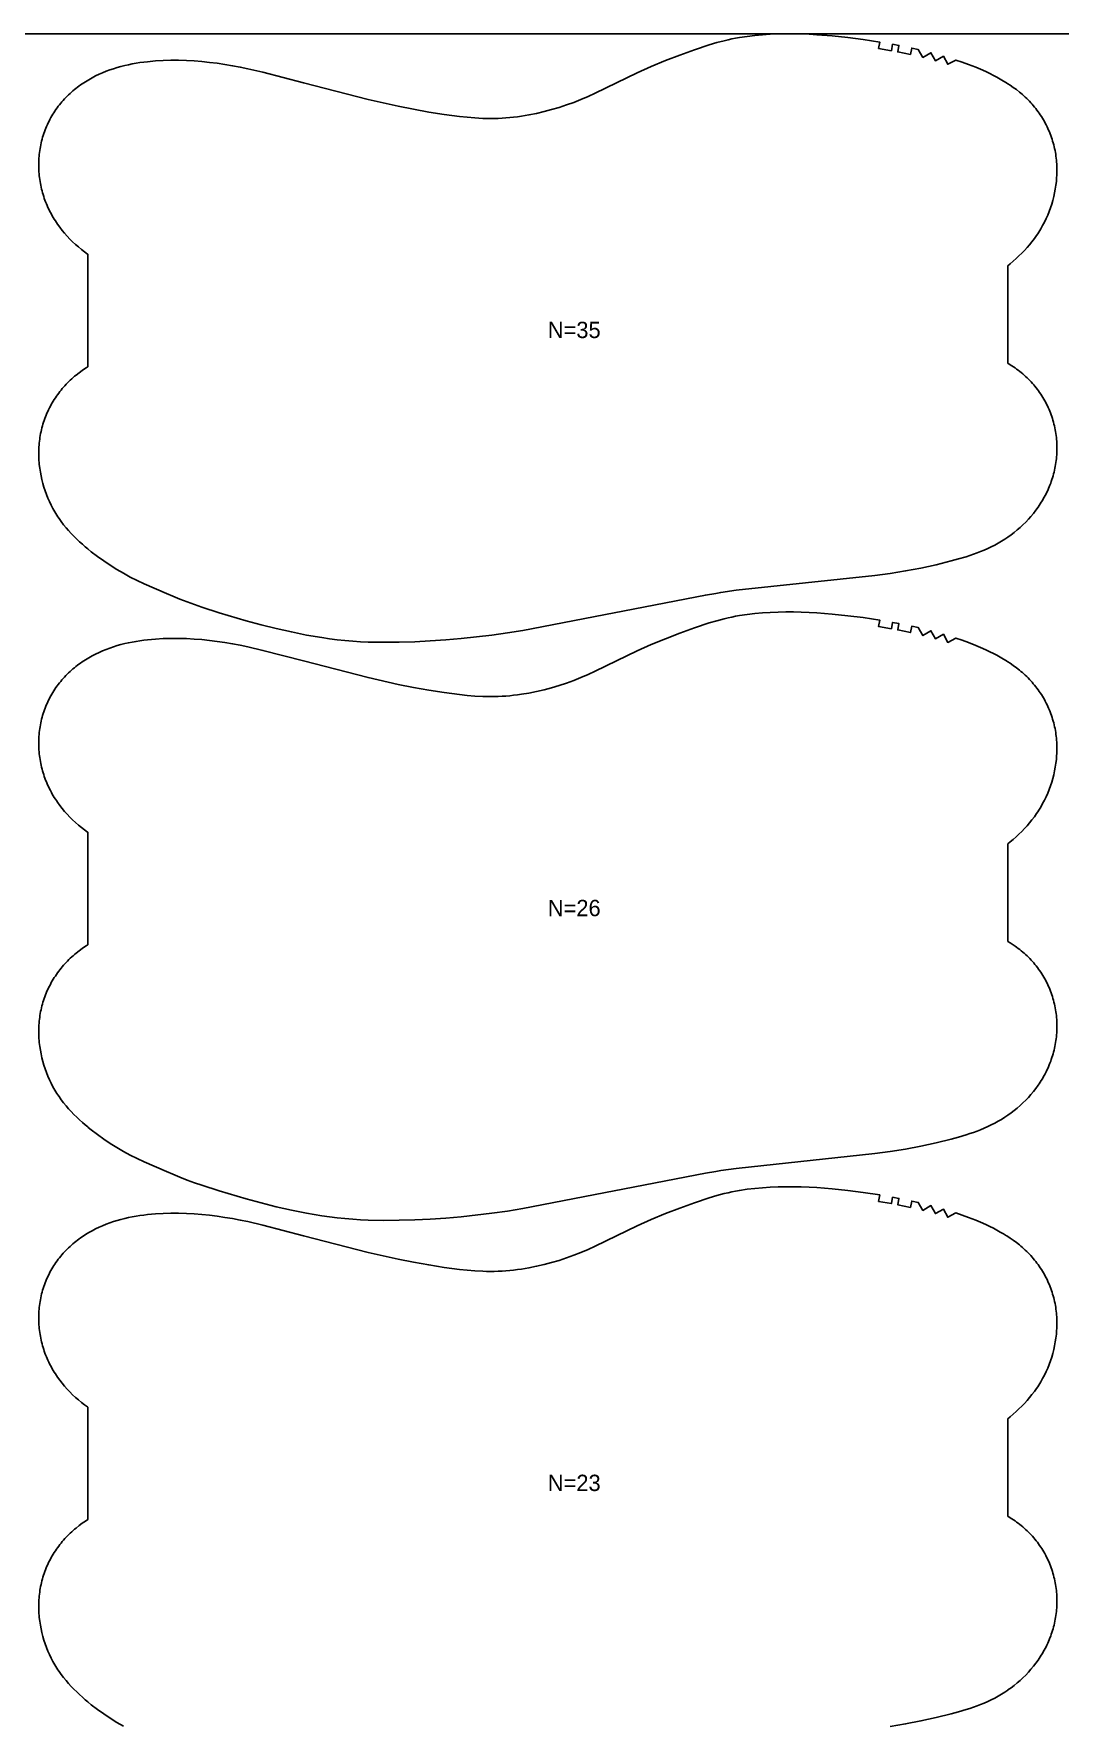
# Model space of a CAD drawing. Header units: inches. Extents: x 16 to 1901, y 0 to 1066.
# Drawn here: x 330 to 644, y 548 to 1066 of the extents above; entities that cross this region are included whole.
import ezdxf

# ---------------------------------------------------------------- set-up
doc = ezdxf.new("R2010")
doc.units = ezdxf.units.IN

msp = doc.modelspace()

# ---------------------------------------------------------------- linework, layer by layer
at = {"layer": '1'}
for points in [[(16.5, 0), (1901.073, 0), (1901.073, 1065.8068), (16.5, 1065.8068), (16.5, 0)], [(628.4111, 964.497), (629.8914, 963.5071), (630.3729, 963.16), (630.848, 962.8044), (631.3166, 962.4404), (631.7784, 962.0678), (632.2332, 961.6867), (632.6807, 961.2971), (633.1209, 960.8991), (633.5533, 960.4927), (633.9779, 960.0779), (634.3945, 959.655), (634.8028, 959.2241), (635.2027, 958.7853), (635.5939, 958.3389), (635.9763, 957.8849), (636.3496, 957.4235), (636.7138, 956.9548), (637.0685, 956.4791), (637.4136, 955.9964), (637.7489, 955.5069), (638.0741, 955.0108), (638.3892, 954.5081), (638.6939, 953.9992), (638.9879, 953.484), (639.2713, 952.9629), (639.5437, 952.4359), (639.8053, 951.9034), (640.0559, 951.3656), (640.2954, 950.8227), (640.5239, 950.2751), (640.7413, 949.7228), (640.9475, 949.1663), (641.1424, 948.6056), (641.326, 948.0412), (641.4983, 947.4731), (641.6591, 946.9017), (641.8085, 946.3273), (641.9463, 945.7499), (642.0726, 945.17), (642.1872, 944.5877), (642.2901, 944.0033), (642.3814, 943.417), (642.461, 942.829), (642.5291, 942.2396), (642.5856, 941.6489), (642.6306, 941.0572), (642.6641, 940.4647), (642.6863, 939.8716), (642.697, 939.2782), (642.6964, 938.6846), (642.6845, 938.0911), (642.6613, 937.4978), (642.6269, 936.9051), (642.5814, 936.3131), (642.5246, 935.722), (642.4568, 935.1321), (642.3779, 934.5436), (642.288, 933.9567), (642.1871, 933.3716), (642.0753, 932.7885), (641.9525, 932.2076), (641.8189, 931.6292), (641.6744, 931.0535), (641.5192, 930.4806), (641.3532, 929.9108), (641.1764, 929.3444), (640.989, 928.7814), (640.791, 928.2222), (640.5823, 927.6669), (640.3631, 927.1158), (640.1333, 926.5691), (639.8931, 926.0269), (639.6424, 925.4896), (639.3815, 924.9571), (639.1106, 924.4297), (638.8298, 923.9073), (638.5393, 923.3901), (638.2393, 922.8783), (637.9301, 922.3718), (637.6119, 921.8709), (637.2848, 921.3755), (636.949, 920.8858), (636.2521, 919.924), (635.523, 918.9862), (634.7632, 918.0731), (633.9741, 917.1856), (633.157, 916.3243), (632.3127, 915.4898), (631.4423, 914.6827), (630.5469, 913.9037), (629.6275, 913.1532), (628.685, 912.432), (627.7206, 911.7407), (627.697, 911.7248), (626.7352, 911.0796), (625.7302, 910.4487), (624.7068, 909.8478), (623.6663, 909.2764), (622.6101, 908.7344), (621.5394, 908.2215), (620.4555, 907.7374), (619.3597, 907.2819), (618.2534, 906.8541), (617.1376, 906.452), (616.0136, 906.0727), (614.8824, 905.7135), (612.6034, 905.0449), (610.3097, 904.4246), (605.7022, 903.2741), (601.0682, 902.2458), (596.405, 901.3529), (591.7169, 900.5995), (587.0106, 899.9785), (544.5198, 895.4508), (539.8224, 894.7599), (538.3002, 894.5), (535.1419, 893.9608), (479.2051, 883.1162), (474.5143, 882.3821), (469.8108, 881.7311), (460.3782, 880.6366), (455.6481, 880.2252), (450.9106, 879.9081), (446.1682, 879.6796), (441.4221, 879.5405), (436.6737, 879.5), (431.9269, 879.5924), (429.5555, 879.7006), (427.1867, 879.8535), (424.8213, 880.0525), (422.4605, 880.2989), (420.105, 880.5931), (417.7553, 880.9322), (413.0744, 881.7303), (408.4194, 882.6643), (403.7881, 883.7104), (399.1788, 884.8504), (394.5942, 886.0841), (386.3245, 888.5511), (380.9804, 890.2767), (378.7374, 891.0535), (376.5106, 891.8731), (374.3029, 892.7418), (372.1104, 893.6497), (370.1585, 894.5), (363.4005, 897.4438), (361.2486, 898.4456), (359.1245, 899.5019), (357.0365, 900.6279), (354.9866, 901.8234), (352.9755, 903.0845), (351.0037, 904.4073), (349.0727, 905.7891), (347.1877, 907.2325), (346.2642, 907.9785), (346.094, 908.1212), (345.3545, 908.7412), (344.4592, 909.5212), (343.5791, 910.3189), (342.7153, 911.1348), (341.8697, 911.9697), (341.0447, 912.8244), (340.2426, 913.6995), (339.4657, 914.5959), (338.7164, 915.5144), (337.997, 916.4557), (337.3098, 917.4205), (336.9789, 917.912), (336.6567, 918.4094), (336.0384, 919.4211), (335.4549, 920.4541), (334.9064, 921.5068), (334.3932, 922.5779), (333.9153, 923.6656), (333.4729, 924.7685), (333.0662, 925.8851), (332.6955, 927.0139), (332.3614, 928.1537), (332.0646, 929.3035), (331.8059, 930.462), (331.586, 931.6282), (331.4057, 932.801), (331.2655, 933.9792), (331.2108, 934.5701), (331.1664, 935.1619), (331.1325, 935.7544), (331.1091, 936.3476), (331.0962, 936.9411), (331.094, 937.5348), (331.1025, 938.1284), (331.1219, 938.7218), (331.1521, 939.3146), (331.1933, 939.9067), (331.2455, 940.4978), (331.3089, 941.0877), (331.3834, 941.6763), (331.4692, 942.2633), (331.5663, 942.8484), (331.6748, 943.4315), (331.7948, 944.0123), (331.9264, 944.5906), (332.0696, 945.1662), (332.2243, 945.7388), (332.3904, 946.3084), (332.5679, 946.8746), (332.7565, 947.4372), (332.9562, 947.9961), (333.1669, 948.551), (333.3885, 949.1017), (333.6208, 949.648), (333.8638, 950.1897), (334.1173, 950.7266), (334.3812, 951.2585), (334.6555, 951.7851), (334.9399, 952.3063), (335.2345, 952.8218), (335.539, 953.3315), (335.8535, 953.8351), (336.1776, 954.3324), (336.5112, 954.8234), (336.8542, 955.3079), (337.2064, 955.7858), (337.5677, 956.2568), (337.9377, 956.7209), (338.3165, 957.1779), (338.7037, 957.6277), (339.0992, 958.0701), (339.503, 958.5051), (339.9146, 958.9323), (340.3341, 959.3518), (340.7613, 959.7633), (341.1959, 960.1667), (341.6377, 960.5618), (342.0867, 960.9487), (342.5425, 961.3274), (343.4735, 962.061), (344.4285, 962.7642), (345.4051, 963.4386), (346.094, 963.8863), (346.094, 998.3797), (346.0704, 998.3955), (345.106, 999.0869), (344.1635, 999.8081), (343.2441, 1000.5585), (342.3487, 1001.3376), (341.4783, 1002.1447), (340.634, 1002.9792), (339.8169, 1003.8405), (339.0278, 1004.728), (338.268, 1005.6411), (337.5389, 1006.5789), (336.842, 1007.5407), (336.5062, 1008.0304), (336.1791, 1008.5257), (335.8609, 1009.0267), (335.5517, 1009.5332), (335.2517, 1010.045), (334.9612, 1010.5622), (334.6804, 1011.0845), (334.4095, 1011.612), (334.1486, 1012.1445), (333.8979, 1012.6818), (333.6577, 1013.224), (333.4279, 1013.7707), (333.2087, 1014.3218), (333, 1014.8771), (332.802, 1015.4363), (332.6146, 1015.9992), (332.4378, 1016.5657), (332.2718, 1017.1355), (332.1166, 1017.7084), (331.9721, 1018.2841), (331.8385, 1018.8625), (331.7157, 1019.4434), (331.6039, 1020.0265), (331.503, 1020.6116), (331.4131, 1021.1985), (331.3342, 1021.787), (331.2664, 1022.3769), (331.2096, 1022.968), (331.1641, 1023.56), (331.1297, 1024.1527), (331.1065, 1024.7459), (331.0946, 1025.3395), (331.094, 1025.9331), (331.1047, 1026.5265), (331.1269, 1027.1196), (331.1604, 1027.7121), (331.2054, 1028.3038), (331.2619, 1028.8945), (331.33, 1029.4839), (331.4096, 1030.0719), (331.5009, 1030.6582), (331.6038, 1031.2426), (331.7184, 1031.8249), (331.8447, 1032.4048), (331.9825, 1032.9821), (332.1319, 1033.5566), (332.2927, 1034.128), (332.465, 1034.6961), (332.6486, 1035.2605), (332.8435, 1035.8211), (333.0497, 1036.3777), (333.2671, 1036.9299), (333.4956, 1037.4776), (333.7351, 1038.0205), (333.9857, 1038.5583), (334.2473, 1039.0908), (334.5198, 1039.6177), (334.8031, 1040.1389), (335.0971, 1040.6541), (335.4018, 1041.163), (335.7169, 1041.6656), (336.0421, 1042.1618), (336.3774, 1042.6512), (336.7225, 1043.1339), (337.0772, 1043.6097), (337.4414, 1044.0783), (337.8147, 1044.5397), (338.1971, 1044.9938), (338.5883, 1045.4402), (338.9882, 1045.879), (339.3965, 1046.3099), (339.8131, 1046.7328), (340.2377, 1047.1475), (340.6702, 1047.554), (341.1103, 1047.952), (341.5578, 1048.3416), (342.0126, 1048.7226), (342.4744, 1049.0952), (342.943, 1049.4593), (343.4181, 1049.8149), (343.8996, 1050.1619), (344.3872, 1050.5005), (345.3799, 1051.1518), (346.3944, 1051.7689), (347.4291, 1052.3517), (348.4821, 1052.9), (349.5517, 1053.4138), (350.6367, 1053.8938), (351.7358, 1054.3405), (352.8477, 1054.7547), (353.9712, 1055.1371), (355.105, 1055.4881), (356.2478, 1055.8087), (357.3984, 1056.0993), (358.5557, 1056.3609), (359.7188, 1056.5946), (360.8871, 1056.802), (362.0599, 1056.9844), (363.2365, 1057.1434), (364.4161, 1057.2802), (366.7819, 1057.4934), (369.1525, 1057.6338), (371.5255, 1057.7044), (373.8991, 1057.7067), (376.2716, 1057.642), (378.6414, 1057.5124), (381.0075, 1057.3223), (383.3691, 1057.0768), (385.7253, 1056.7809), (388.0753, 1056.4388), (390.4177, 1056.0505), (392.7515, 1055.6148), (395.0753, 1055.1308), (399.6936, 1054.0323), (412.155, 1050.8068), (431.871, 1045.7036), (441.1351, 1043.6177), (445.7938, 1042.7005), (450.4681, 1041.8673), (455.1568, 1041.1227), (459.8641, 1040.502), (462.2261, 1040.2529), (464.5928, 1040.0585), (466.9629, 1039.9315), (468.1488, 1039.8974), (469.3351, 1039.8851), (470.5216, 1039.8957), (471.7078, 1039.9293), (472.8933, 1039.9856), (474.0777, 1040.0643), (475.2606, 1040.1649), (476.4415, 1040.2873), (477.6199, 1040.431), (478.7955, 1040.5957), (481.1367, 1040.9866), (483.4636, 1041.4554), (485.775, 1041.9974), (488.0699, 1042.6079), (490.3469, 1043.2829), (492.6034, 1044.0226), (494.8366, 1044.8281), (497.0436, 1045.7005), (499.2232, 1046.6383), (501.3802, 1047.6285), (507.914, 1050.8068), (514.1905, 1053.8599), (518.5284, 1055.7899), (522.9178, 1057.6009), (527.3475, 1059.3081), (531.8136, 1060.9214), (536.3189, 1062.4257), (538.5931, 1063.104), (540.8864, 1063.7107), (542.0412, 1063.9823), (543.2011, 1064.2325), (544.3656, 1064.4616), (545.5342, 1064.6703), (547.8817, 1065.0285), (550.2395, 1065.3113), (552.6039, 1065.5236), (554.973, 1065.6722), (557.3452, 1065.7642), (559.7192, 1065.8068), (562.0934, 1065.806), (564.4671, 1065.7629), (566.8396, 1065.6775), (569.21, 1065.5496), (573.9428, 1065.1726), (578.664, 1064.6636), (583.373, 1064.0544), (588.4629, 1063.2894), (588.1447, 1061.3149), (592.0498, 1060.6486), (592.4059, 1062.6167), (594.372, 1062.2494), (593.9932, 1060.2856), (597.8585, 1059.4882), (598.2892, 1061.4413), (600.2393, 1060.9972), (601.6993, 1058.5861), (604.1202, 1060.0305), (605.5177, 1057.5816), (607.9754, 1058.9632), (609.3034, 1056.4784), (611.7978, 1057.7852), (613.7352, 1057.1296), (615.6574, 1056.4323), (617.8664, 1055.5649), (620.0475, 1054.6296), (621.1262, 1054.1349), (622.1963, 1053.6212), (623.2572, 1053.0879), (624.3084, 1052.5343), (625.3489, 1051.9595), (626.3769, 1051.3621), (627.2821, 1050.8068), (627.39, 1050.7407), (627.697, 1050.5412), (628.3859, 1050.0935), (629.3625, 1049.4191), (630.3175, 1048.7159), (631.2485, 1047.9823), (631.7043, 1047.6036), (632.1533, 1047.2167), (632.5951, 1046.8215), (633.0297, 1046.4181), (633.4569, 1046.0066), (633.8764, 1045.5872), (634.288, 1045.1599), (634.6918, 1044.725), (635.0873, 1044.2826), (635.4745, 1043.8328), (635.8533, 1043.3758), (636.2233, 1042.9117), (636.5846, 1042.4406), (636.9368, 1041.9628), (637.2798, 1041.4783), (637.6134, 1040.9873), (637.9375, 1040.4899), (638.252, 1039.9864), (638.5565, 1039.4767), (638.8511, 1038.9612), (639.1355, 1038.44), (639.4098, 1037.9134), (639.6737, 1037.3815), (639.9272, 1036.8446), (640.1702, 1036.3029), (640.4025, 1035.7566), (640.6241, 1035.2059), (640.8348, 1034.651), (641.0345, 1034.0921), (641.2231, 1033.5294), (641.4006, 1032.9633), (641.5667, 1032.3937), (641.7214, 1031.821), (641.8646, 1031.2455), (641.9962, 1030.6671), (642.1162, 1030.0863), (642.2247, 1029.5033), (642.3218, 1028.9182), (642.4076, 1028.3312), (642.4821, 1027.7426), (642.5455, 1027.1527), (642.5977, 1026.5615), (642.6389, 1025.9695), (642.6691, 1025.3766), (642.6885, 1024.7833), (642.697, 1024.1897), (642.6948, 1023.596), (642.6819, 1023.0025), (642.6585, 1022.4093), (642.6246, 1021.8167), (642.5802, 1021.225), (642.5255, 1020.6341), (642.3853, 1019.4559), (642.205, 1018.2831), (641.9851, 1017.1169), (641.7264, 1015.9583), (641.4296, 1014.8086), (641.0955, 1013.6688), (640.7248, 1012.54), (640.3181, 1011.4234), (639.8757, 1010.3205), (639.3978, 1009.2327), (638.8846, 1008.1617), (638.3361, 1007.109), (637.7526, 1006.076), (637.1343, 1005.0643), (636.8121, 1004.5669), (636.4812, 1004.0754), (635.794, 1003.1105), (635.0746, 1002.1693), (634.3253, 1001.2508), (633.5484, 1000.3544), (632.7463, 999.4793), (631.9213, 998.6246), (631.0757, 997.7897), (630.2119, 996.9738), (629.3318, 996.1761), (628.4365, 995.3961), (627.697, 994.7761), (627.697, 964.9313), (628.4111, 964.497)], [(628.4111, 787.497), (629.8914, 786.5071), (630.3729, 786.16), (630.848, 785.8044), (631.3166, 785.4404), (631.7784, 785.0678), (632.2332, 784.6867), (632.6807, 784.2971), (633.1209, 783.8991), (633.5533, 783.4927), (633.9779, 783.0779), (634.3945, 782.655), (634.8028, 782.2241), (635.2027, 781.7853), (635.5939, 781.3389), (635.9763, 780.8849), (636.3496, 780.4235), (636.7138, 779.9548), (637.0685, 779.4791), (637.4136, 778.9964), (637.7489, 778.5069), (638.0741, 778.0108), (638.3892, 777.5081), (638.6939, 776.9992), (638.9879, 776.484), (639.2713, 775.9629), (639.5437, 775.4359), (639.8053, 774.9034), (640.0559, 774.3656), (640.2954, 773.8227), (640.5239, 773.2751), (640.7413, 772.7228), (640.9475, 772.1663), (641.1424, 771.6056), (641.326, 771.0412), (641.4983, 770.4731), (641.6591, 769.9017), (641.8085, 769.3273), (641.9463, 768.7499), (642.0726, 768.17), (642.1872, 767.5877), (642.2901, 767.0033), (642.3814, 766.417), (642.461, 765.829), (642.5291, 765.2396), (642.5856, 764.6489), (642.6306, 764.0572), (642.6641, 763.4647), (642.6863, 762.8716), (642.697, 762.2782), (642.6964, 761.6846), (642.6845, 761.0911), (642.6613, 760.4978), (642.6269, 759.9051), (642.5814, 759.3131), (642.5246, 758.722), (642.4568, 758.1321), (642.3779, 757.5436), (642.288, 756.9567), (642.1871, 756.3716), (642.0753, 755.7885), (641.9525, 755.2076), (641.8189, 754.6292), (641.6744, 754.0535), (641.5192, 753.4806), (641.3532, 752.9108), (641.1764, 752.3444), (640.989, 751.7814), (640.791, 751.2222), (640.5823, 750.6669), (640.3631, 750.1158), (640.1333, 749.5691), (639.8931, 749.0269), (639.6424, 748.4896), (639.3815, 747.9571), (639.1106, 747.4297), (638.8298, 746.9073), (638.5393, 746.3901), (638.2393, 745.8783), (637.9301, 745.3718), (637.6119, 744.8709), (637.2848, 744.3755), (636.949, 743.8858), (636.2521, 742.924), (635.523, 741.9862), (634.7632, 741.0731), (633.9741, 740.1856), (633.157, 739.3243), (632.3127, 738.4898), (631.4423, 737.6827), (630.5469, 736.9037), (629.6275, 736.1532), (628.685, 735.432), (627.7206, 734.7407), (627.697, 734.7248), (626.7352, 734.0796), (625.7302, 733.4487), (624.7068, 732.8478), (623.6663, 732.2764), (622.6101, 731.7344), (621.5394, 731.2215), (620.4555, 730.7374), (619.3597, 730.2819), (618.2534, 729.8541), (617.1376, 729.452), (616.0136, 729.0727), (614.8824, 728.7135), (612.6034, 728.0449), (610.3097, 727.4246), (605.7022, 726.2741), (601.0682, 725.2458), (596.405, 724.3529), (591.7169, 723.5995), (587.0106, 722.9785), (544.5198, 718.4508), (539.8224, 717.7599), (538.3002, 717.5), (535.1419, 716.9608), (479.2051, 706.1162), (474.5143, 705.3821), (469.8108, 704.7311), (460.3782, 703.6366), (455.6481, 703.2252), (450.9106, 702.9081), (446.1682, 702.6796), (441.4221, 702.5405), (436.6737, 702.5), (431.9269, 702.5924), (429.5555, 702.7006), (427.1867, 702.8535), (424.8213, 703.0525), (422.4605, 703.2989), (420.105, 703.5931), (417.7553, 703.9322), (413.0744, 704.7303), (408.4194, 705.6643), (403.7881, 706.7104), (399.1788, 707.8504), (394.5942, 709.0841), (386.3245, 711.5511), (380.9804, 713.2767), (378.7374, 714.0535), (376.5106, 714.8731), (374.3029, 715.7418), (372.1104, 716.6497), (370.1585, 717.5), (363.4005, 720.4438), (361.2486, 721.4456), (359.1245, 722.5019), (357.0365, 723.6279), (354.9866, 724.8234), (352.9755, 726.0845), (351.0037, 727.4073), (349.0727, 728.7891), (347.1877, 730.2325), (346.2642, 730.9785), (346.094, 731.1212), (345.3545, 731.7412), (344.4592, 732.5212), (343.5791, 733.3189), (342.7153, 734.1348), (341.8697, 734.9697), (341.0447, 735.8244), (340.2426, 736.6995), (339.4657, 737.5959), (338.7164, 738.5144), (337.997, 739.4557), (337.3098, 740.4205), (336.9789, 740.912), (336.6567, 741.4094), (336.0384, 742.4211), (335.4549, 743.4541), (334.9064, 744.5068), (334.3932, 745.5779), (333.9153, 746.6656), (333.4729, 747.7685), (333.0662, 748.8851), (332.6955, 750.0139), (332.3614, 751.1537), (332.0646, 752.3035), (331.8059, 753.462), (331.586, 754.6282), (331.4057, 755.801), (331.2655, 756.9792), (331.2108, 757.5701), (331.1664, 758.1619), (331.1325, 758.7544), (331.1091, 759.3476), (331.0962, 759.9411), (331.094, 760.5348), (331.1025, 761.1284), (331.1219, 761.7218), (331.1521, 762.3146), (331.1933, 762.9067), (331.2455, 763.4978), (331.3089, 764.0877), (331.3834, 764.6763), (331.4692, 765.2633), (331.5663, 765.8484), (331.6748, 766.4315), (331.7948, 767.0123), (331.9264, 767.5906), (332.0696, 768.1662), (332.2243, 768.7388), (332.3904, 769.3084), (332.5679, 769.8746), (332.7565, 770.4372), (332.9562, 770.9961), (333.1669, 771.551), (333.3885, 772.1017), (333.6208, 772.648), (333.8638, 773.1897), (334.1173, 773.7266), (334.3812, 774.2585), (334.6555, 774.7851), (334.9399, 775.3063), (335.2345, 775.8218), (335.539, 776.3315), (335.8535, 776.8351), (336.1776, 777.3324), (336.5112, 777.8234), (336.8542, 778.3079), (337.2064, 778.7858), (337.5677, 779.2568), (337.9377, 779.7209), (338.3165, 780.1779), (338.7037, 780.6277), (339.0992, 781.0701), (339.503, 781.5051), (339.9146, 781.9323), (340.3341, 782.3518), (340.7613, 782.7633), (341.1959, 783.1667), (341.6377, 783.5618), (342.0867, 783.9487), (342.5425, 784.3274), (343.4735, 785.061), (344.4285, 785.7642), (345.4051, 786.4386), (346.094, 786.8863), (346.094, 821.3797), (346.0704, 821.3955), (345.106, 822.0869), (344.1635, 822.8081), (343.2441, 823.5585), (342.3487, 824.3376), (341.4783, 825.1447), (340.634, 825.9792), (339.8169, 826.8405), (339.0278, 827.728), (338.268, 828.6411), (337.5389, 829.5789), (336.842, 830.5407), (336.5062, 831.0304), (336.1791, 831.5257), (335.8609, 832.0267), (335.5517, 832.5332), (335.2517, 833.045), (334.9612, 833.5622), (334.6804, 834.0845), (334.4095, 834.612), (334.1486, 835.1445), (333.8979, 835.6818), (333.6577, 836.224), (333.4279, 836.7707), (333.2087, 837.3218), (333, 837.8771), (332.802, 838.4363), (332.6146, 838.9992), (332.4378, 839.5657), (332.2718, 840.1355), (332.1166, 840.7084), (331.9721, 841.2841), (331.8385, 841.8625), (331.7157, 842.4434), (331.6039, 843.0265), (331.503, 843.6116), (331.4131, 844.1985), (331.3342, 844.787), (331.2664, 845.3769), (331.2096, 845.968), (331.1641, 846.56), (331.1297, 847.1527), (331.1065, 847.7459), (331.0946, 848.3395), (331.094, 848.9331), (331.1047, 849.5265), (331.1269, 850.1196), (331.1604, 850.7121), (331.2054, 851.3038), (331.2619, 851.8945), (331.33, 852.4839), (331.4096, 853.0719), (331.5009, 853.6582), (331.6038, 854.2426), (331.7184, 854.8249), (331.8447, 855.4048), (331.9825, 855.9821), (332.1319, 856.5566), (332.2927, 857.128), (332.465, 857.6961), (332.6486, 858.2605), (332.8435, 858.8211), (333.0497, 859.3777), (333.2671, 859.9299), (333.4956, 860.4776), (333.7351, 861.0205), (333.9857, 861.5583), (334.2473, 862.0908), (334.5198, 862.6177), (334.8031, 863.1389), (335.0971, 863.6541), (335.4018, 864.163), (335.7169, 864.6656), (336.0421, 865.1618), (336.3774, 865.6512), (336.7225, 866.1339), (337.0772, 866.6097), (337.4414, 867.0783), (337.8147, 867.5397), (338.1971, 867.9938), (338.5883, 868.4402), (338.9882, 868.879), (339.3965, 869.3099), (339.8131, 869.7328), (340.2377, 870.1475), (340.6702, 870.554), (341.1103, 870.952), (341.5578, 871.3416), (342.0126, 871.7226), (342.4744, 872.0952), (342.943, 872.4593), (343.4181, 872.8149), (343.8996, 873.1619), (344.3872, 873.5005), (345.3799, 874.1518), (346.3944, 874.7689), (347.4291, 875.3517), (348.4821, 875.9), (349.5517, 876.4138), (350.6367, 876.8938), (351.7358, 877.3405), (352.8477, 877.7547), (353.9712, 878.1371), (355.105, 878.4881), (356.2478, 878.8087), (357.3984, 879.0993), (358.5557, 879.3609), (359.7188, 879.5946), (360.8871, 879.802), (362.0599, 879.9844), (363.2365, 880.1434), (364.4161, 880.2802), (366.7819, 880.4934), (369.1525, 880.6338), (371.5255, 880.7044), (373.8991, 880.7067), (376.2716, 880.642), (378.6414, 880.5124), (381.0075, 880.3223), (383.3691, 880.0768), (385.7253, 879.7809), (388.0753, 879.4388), (390.4177, 879.0505), (392.7515, 878.6148), (395.0753, 878.1308), (399.6936, 877.0323), (412.155, 873.8068), (431.871, 868.7036), (441.1351, 866.6177), (445.7938, 865.7005), (450.4681, 864.8673), (455.1568, 864.1227), (459.8641, 863.502), (462.2261, 863.2529), (464.5928, 863.0585), (466.9629, 862.9315), (468.1488, 862.8974), (469.3351, 862.8851), (470.5216, 862.8957), (471.7078, 862.9293), (472.8933, 862.9856), (474.0777, 863.0643), (475.2606, 863.1649), (476.4415, 863.2873), (477.6199, 863.431), (478.7955, 863.5957), (481.1367, 863.9866), (483.4636, 864.4554), (485.775, 864.9974), (488.0699, 865.6079), (490.3469, 866.2829), (492.6034, 867.0226), (494.8366, 867.8281), (497.0436, 868.7005), (499.2232, 869.6383), (501.3802, 870.6285), (507.914, 873.8068), (514.1905, 876.8599), (518.5284, 878.7899), (522.9178, 880.6009), (527.3475, 882.3081), (531.8136, 883.9214), (536.3189, 885.4257), (538.5931, 886.104), (540.8864, 886.7107), (542.0412, 886.9823), (543.2011, 887.2325), (544.3656, 887.4616), (545.5342, 887.6703), (547.8817, 888.0285), (550.2395, 888.3113), (552.6039, 888.5236), (554.973, 888.6722), (557.3452, 888.7642), (559.7192, 888.8068), (562.0934, 888.806), (564.4671, 888.7629), (566.8396, 888.6775), (569.21, 888.5496), (573.9428, 888.1726), (578.664, 887.6636), (583.373, 887.0544), (588.4629, 886.2894), (588.1447, 884.3149), (592.0498, 883.6486), (592.4059, 885.6167), (594.372, 885.2494), (593.9932, 883.2856), (597.8585, 882.4882), (598.2892, 884.4413), (600.2393, 883.9972), (601.6993, 881.5861), (604.1202, 883.0305), (605.5177, 880.5816), (607.9754, 881.9632), (609.3034, 879.4784), (611.7978, 880.7852), (613.7352, 880.1296), (615.6574, 879.4323), (617.8664, 878.5649), (620.0475, 877.6296), (621.1262, 877.1349), (622.1963, 876.6212), (623.2572, 876.0879), (624.3084, 875.5343), (625.3489, 874.9595), (626.3769, 874.3621), (627.2821, 873.8068), (627.39, 873.7407), (627.697, 873.5412), (628.3859, 873.0935), (629.3625, 872.4191), (630.3175, 871.7159), (631.2485, 870.9823), (631.7043, 870.6036), (632.1533, 870.2167), (632.5951, 869.8215), (633.0297, 869.4181), (633.4569, 869.0066), (633.8764, 868.5872), (634.288, 868.1599), (634.6918, 867.725), (635.0873, 867.2826), (635.4745, 866.8328), (635.8533, 866.3758), (636.2233, 865.9117), (636.5846, 865.4406), (636.9368, 864.9628), (637.2798, 864.4783), (637.6134, 863.9873), (637.9375, 863.4899), (638.252, 862.9864), (638.5565, 862.4767), (638.8511, 861.9612), (639.1355, 861.44), (639.4098, 860.9134), (639.6737, 860.3815), (639.9272, 859.8446), (640.1702, 859.3029), (640.4025, 858.7566), (640.6241, 858.2059), (640.8348, 857.651), (641.0345, 857.0921), (641.2231, 856.5294), (641.4006, 855.9633), (641.5667, 855.3937), (641.7214, 854.821), (641.8646, 854.2455), (641.9962, 853.6671), (642.1162, 853.0863), (642.2247, 852.5033), (642.3218, 851.9182), (642.4076, 851.3312), (642.4821, 850.7426), (642.5455, 850.1527), (642.5977, 849.5615), (642.6389, 848.9695), (642.6691, 848.3766), (642.6885, 847.7833), (642.697, 847.1897), (642.6948, 846.596), (642.6819, 846.0025), (642.6585, 845.4093), (642.6246, 844.8167), (642.5802, 844.225), (642.5255, 843.6341), (642.3853, 842.4559), (642.205, 841.2831), (641.9851, 840.1169), (641.7264, 838.9583), (641.4296, 837.8086), (641.0955, 836.6688), (640.7248, 835.54), (640.3181, 834.4234), (639.8757, 833.3205), (639.3978, 832.2327), (638.8846, 831.1617), (638.3361, 830.109), (637.7526, 829.076), (637.1343, 828.0643), (636.8121, 827.5669), (636.4812, 827.0754), (635.794, 826.1105), (635.0746, 825.1693), (634.3253, 824.2508), (633.5484, 823.3544), (632.7463, 822.4793), (631.9213, 821.6246), (631.0757, 820.7897), (630.2119, 819.9738), (629.3318, 819.1761), (628.4365, 818.3961), (627.697, 817.7761), (627.697, 787.9313), (628.4111, 787.497)]]:
    msp.add_lwpolyline(points, close=True, dxfattribs=at)
msp.add_lwpolyline([(357.0365, 547.6279), (354.9866, 548.8234), (352.9755, 550.0845), (351.0037, 551.4073), (349.0727, 552.7891), (347.1877, 554.2325), (346.2642, 554.9785), (346.094, 555.1212), (345.3545, 555.7412), (344.4592, 556.5212), (343.5791, 557.3189), (342.7153, 558.1348), (341.8697, 558.9697), (341.0447, 559.8244), (340.2426, 560.6995), (339.4657, 561.5959), (338.7164, 562.5144), (337.997, 563.4557), (337.3098, 564.4205), (336.9789, 564.912), (336.6567, 565.4094), (336.0384, 566.4211), (335.4549, 567.4541), (334.9064, 568.5068), (334.3932, 569.5779), (333.9153, 570.6656), (333.4729, 571.7685), (333.0662, 572.8851), (332.6955, 574.0139), (332.3614, 575.1537), (332.0646, 576.3035), (331.8059, 577.462), (331.586, 578.6282), (331.4057, 579.801), (331.2655, 580.9792), (331.2108, 581.5701), (331.1664, 582.1619), (331.1325, 582.7544), (331.1091, 583.3476), (331.0962, 583.9411), (331.094, 584.5348), (331.1025, 585.1284), (331.1219, 585.7218), (331.1521, 586.3146), (331.1933, 586.9067), (331.2455, 587.4978), (331.3089, 588.0877), (331.3834, 588.6763), (331.4692, 589.2633), (331.5663, 589.8484), (331.6748, 590.4315), (331.7948, 591.0123), (331.9264, 591.5906), (332.0696, 592.1662), (332.2243, 592.7388), (332.3904, 593.3084), (332.5679, 593.8746), (332.7565, 594.4372), (332.9562, 594.9961), (333.1669, 595.551), (333.3885, 596.1017), (333.6208, 596.648), (333.8638, 597.1897), (334.1173, 597.7266), (334.3812, 598.2585), (334.6555, 598.7851), (334.9399, 599.3063), (335.2345, 599.8218), (335.539, 600.3315), (335.8535, 600.8351), (336.1776, 601.3324), (336.5112, 601.8234), (336.8542, 602.3079), (337.2064, 602.7858), (337.5677, 603.2568), (337.9377, 603.7209), (338.3165, 604.1779), (338.7037, 604.6277), (339.0992, 605.0701), (339.503, 605.5051), (339.9146, 605.9323), (340.3341, 606.3518), (340.7613, 606.7633), (341.1959, 607.1667), (341.6377, 607.5618), (342.0867, 607.9487), (342.5425, 608.3274), (343.4735, 609.061), (344.4285, 609.7642), (345.4051, 610.4386), (346.094, 610.8863), (346.094, 645.3797), (346.0704, 645.3955), (345.106, 646.0869), (344.1635, 646.8081), (343.2441, 647.5585), (342.3487, 648.3376), (341.4783, 649.1447), (340.634, 649.9792), (339.8169, 650.8405), (339.0278, 651.728), (338.268, 652.6411), (337.5389, 653.5789), (336.842, 654.5407), (336.5062, 655.0304), (336.1791, 655.5257), (335.8609, 656.0267), (335.5517, 656.5332), (335.2517, 657.045), (334.9612, 657.5622), (334.6804, 658.0845), (334.4095, 658.612), (334.1486, 659.1445), (333.8979, 659.6818), (333.6577, 660.224), (333.4279, 660.7707), (333.2087, 661.3218), (333, 661.8771), (332.802, 662.4363), (332.6146, 662.9992), (332.4378, 663.5657), (332.2718, 664.1355), (332.1166, 664.7084), (331.9721, 665.2841), (331.8385, 665.8625), (331.7157, 666.4434), (331.6039, 667.0265), (331.503, 667.6116), (331.4131, 668.1985), (331.3342, 668.787), (331.2664, 669.3769), (331.2096, 669.968), (331.1641, 670.56), (331.1297, 671.1527), (331.1065, 671.7459), (331.0946, 672.3395), (331.094, 672.9331), (331.1047, 673.5265), (331.1269, 674.1196), (331.1604, 674.7121), (331.2054, 675.3038), (331.2619, 675.8945), (331.33, 676.4839), (331.4096, 677.0719), (331.5009, 677.6582), (331.6038, 678.2426), (331.7184, 678.8249), (331.8447, 679.4048), (331.9825, 679.9821), (332.1319, 680.5566), (332.2927, 681.128), (332.465, 681.6961), (332.6486, 682.2605), (332.8435, 682.8211), (333.0497, 683.3777), (333.2671, 683.9299), (333.4956, 684.4776), (333.7351, 685.0205), (333.9857, 685.5583), (334.2473, 686.0908), (334.5198, 686.6177), (334.8031, 687.1389), (335.0971, 687.6541), (335.4018, 688.163), (335.7169, 688.6656), (336.0421, 689.1618), (336.3774, 689.6512), (336.7225, 690.1339), (337.0772, 690.6097), (337.4414, 691.0783), (337.8147, 691.5397), (338.1971, 691.9938), (338.5883, 692.4402), (338.9882, 692.879), (339.3965, 693.3099), (339.8131, 693.7328), (340.2377, 694.1475), (340.6702, 694.554), (341.1103, 694.952), (341.5578, 695.3416), (342.0126, 695.7226), (342.4744, 696.0952), (342.943, 696.4593), (343.4181, 696.8149), (343.8996, 697.1619), (344.3872, 697.5005), (345.3799, 698.1518), (346.3944, 698.7689), (347.4291, 699.3517), (348.4821, 699.9), (349.5517, 700.4138), (350.6367, 700.8938), (351.7358, 701.3405), (352.8477, 701.7547), (353.9712, 702.1371), (355.105, 702.4881), (356.2478, 702.8087), (357.3984, 703.0993), (358.5557, 703.3609), (359.7188, 703.5946), (360.8871, 703.802), (362.0599, 703.9844), (363.2365, 704.1434), (364.4161, 704.2802), (366.7819, 704.4934), (369.1525, 704.6338), (371.5255, 704.7044), (373.8991, 704.7067), (376.2716, 704.642), (378.6414, 704.5124), (381.0075, 704.3223), (383.3691, 704.0768), (385.7253, 703.7809), (388.0753, 703.4388), (390.4177, 703.0505), (392.7515, 702.6148), (395.0753, 702.1308), (399.6936, 701.0323), (412.155, 697.8068), (431.871, 692.7036), (441.1351, 690.6177), (445.7938, 689.7005), (450.4681, 688.8673), (455.1568, 688.1227), (459.8641, 687.502), (462.2261, 687.2529), (464.5928, 687.0585), (466.9629, 686.9315), (468.1488, 686.8974), (469.3351, 686.8851), (470.5216, 686.8957), (471.7078, 686.9293), (472.8933, 686.9856), (474.0777, 687.0643), (475.2606, 687.1649), (476.4415, 687.2873), (477.6199, 687.431), (478.7955, 687.5957), (481.1367, 687.9866), (483.4636, 688.4554), (485.775, 688.9974), (488.0699, 689.6079), (490.3469, 690.2829), (492.6034, 691.0226), (494.8366, 691.8281), (497.0436, 692.7005), (499.2232, 693.6383), (501.3802, 694.6285), (507.914, 697.8068), (514.1905, 700.8599), (518.5284, 702.7899), (522.9178, 704.6009), (527.3475, 706.3081), (531.8136, 707.9214), (536.3189, 709.4257), (538.5931, 710.104), (540.8864, 710.7107), (542.0412, 710.9823), (543.2011, 711.2325), (544.3656, 711.4616), (545.5342, 711.6703), (547.8817, 712.0285), (550.2395, 712.3113), (552.6039, 712.5236), (554.973, 712.6722), (557.3452, 712.7642), (559.7192, 712.8068), (562.0934, 712.806), (564.4671, 712.7629), (566.8396, 712.6775), (569.21, 712.5496), (573.9428, 712.1726), (578.664, 711.6636), (583.373, 711.0544), (588.4629, 710.2894), (588.1447, 708.3149), (592.0498, 707.6486), (592.4059, 709.6167), (594.372, 709.2494), (593.9932, 707.2856), (597.8585, 706.4882), (598.2892, 708.4413), (600.2393, 707.9972), (601.6993, 705.5861), (604.1202, 707.0305), (605.5177, 704.5816), (607.9754, 705.9632), (609.3034, 703.4784), (611.7978, 704.7852), (613.7352, 704.1296), (615.6574, 703.4323), (617.8664, 702.5649), (620.0475, 701.6296), (621.1262, 701.1349), (622.1963, 700.6212), (623.2572, 700.0879), (624.3084, 699.5343), (625.3489, 698.9595), (626.3769, 698.3621), (627.2821, 697.8068), (627.39, 697.7407), (627.697, 697.5412), (628.3859, 697.0935), (629.3625, 696.4191), (630.3175, 695.7159), (631.2485, 694.9823), (631.7043, 694.6036), (632.1533, 694.2167), (632.5951, 693.8215), (633.0297, 693.4181), (633.4569, 693.0066), (633.8764, 692.5872), (634.288, 692.1599), (634.6918, 691.725), (635.0873, 691.2826), (635.4745, 690.8328), (635.8533, 690.3758), (636.2233, 689.9117), (636.5846, 689.4406), (636.9368, 688.9628), (637.2798, 688.4783), (637.6134, 687.9873), (637.9375, 687.4899), (638.252, 686.9864), (638.5565, 686.4767), (638.8511, 685.9612), (639.1355, 685.44), (639.4098, 684.9134), (639.6737, 684.3815), (639.9272, 683.8446), (640.1702, 683.3029), (640.4025, 682.7566), (640.6241, 682.2059), (640.8348, 681.651), (641.0345, 681.0921), (641.2231, 680.5294), (641.4006, 679.9633), (641.5667, 679.3937), (641.7214, 678.821), (641.8646, 678.2455), (641.9962, 677.6671), (642.1162, 677.0863), (642.2247, 676.5033), (642.3218, 675.9182), (642.4076, 675.3312), (642.4821, 674.7426), (642.5455, 674.1527), (642.5977, 673.5615), (642.6389, 672.9695), (642.6691, 672.3766), (642.6885, 671.7833), (642.697, 671.1897), (642.6948, 670.596), (642.6819, 670.0025), (642.6585, 669.4093), (642.6246, 668.8167), (642.5802, 668.225), (642.5255, 667.6341), (642.3853, 666.4559), (642.205, 665.2831), (641.9851, 664.1169), (641.7264, 662.9583), (641.4296, 661.8086), (641.0955, 660.6688), (640.7248, 659.54), (640.3181, 658.4234), (639.8757, 657.3205), (639.3978, 656.2327), (638.8846, 655.1617), (638.3361, 654.109), (637.7526, 653.076), (637.1343, 652.0643), (636.8121, 651.5669), (636.4812, 651.0754), (635.794, 650.1105), (635.0746, 649.1693), (634.3253, 648.2508), (633.5484, 647.3544), (632.7463, 646.4793), (631.9213, 645.6246), (631.0757, 644.7897), (630.2119, 643.9738), (629.3318, 643.1761), (628.4365, 642.3961), (627.697, 641.7761), (627.697, 611.9313), (628.4111, 611.497), (628.4111, 611.497), (629.8914, 610.5071), (630.3729, 610.16), (630.848, 609.8044), (631.3166, 609.4404), (631.7784, 609.0678), (632.2332, 608.6867), (632.6807, 608.2971), (633.1209, 607.8991), (633.5533, 607.4927), (633.9779, 607.0779), (634.3945, 606.655), (634.8028, 606.2241), (635.2027, 605.7853), (635.5939, 605.3389), (635.9763, 604.8849), (636.3496, 604.4235), (636.7138, 603.9548), (637.0685, 603.4791), (637.4136, 602.9964), (637.7489, 602.5069), (638.0741, 602.0108), (638.3892, 601.5081), (638.6939, 600.9992), (638.9879, 600.484), (639.2713, 599.9629), (639.5437, 599.4359), (639.8053, 598.9034), (640.0559, 598.3656), (640.2954, 597.8227), (640.5239, 597.2751), (640.7413, 596.7228), (640.9475, 596.1663), (641.1424, 595.6056), (641.326, 595.0412), (641.4983, 594.4731), (641.6591, 593.9017), (641.8085, 593.3273), (641.9463, 592.7499), (642.0726, 592.17), (642.1872, 591.5877), (642.2901, 591.0033), (642.3814, 590.417), (642.461, 589.829), (642.5291, 589.2396), (642.5856, 588.6489), (642.6306, 588.0572), (642.6641, 587.4647), (642.6863, 586.8716), (642.697, 586.2782), (642.6964, 585.6846), (642.6845, 585.0911), (642.6613, 584.4978), (642.6269, 583.9051), (642.5814, 583.3131), (642.5246, 582.722), (642.4568, 582.1321), (642.3779, 581.5436), (642.288, 580.9567), (642.1871, 580.3716), (642.0753, 579.7885), (641.9525, 579.2076), (641.8189, 578.6292), (641.6744, 578.0535), (641.5192, 577.4806), (641.3532, 576.9108), (641.1764, 576.3444), (640.989, 575.7814), (640.791, 575.2222), (640.5823, 574.6669), (640.3631, 574.1158), (640.1333, 573.5691), (639.8931, 573.0269), (639.6424, 572.4896), (639.3815, 571.9571), (639.1106, 571.4297), (638.8298, 570.9073), (638.5393, 570.3901), (638.2393, 569.8783), (637.9301, 569.3718), (637.6119, 568.8709), (637.2848, 568.3755), (636.949, 567.8858), (636.2521, 566.924), (635.523, 565.9862), (634.7632, 565.0731), (633.9741, 564.1856), (633.157, 563.3243), (632.3127, 562.4898), (631.4423, 561.6827), (630.5469, 560.9037), (629.6275, 560.1532), (628.685, 559.432), (627.7206, 558.7407), (627.697, 558.7248), (626.7352, 558.0796), (625.7302, 557.4487), (624.7068, 556.8478), (623.6663, 556.2764), (622.6101, 555.7344), (621.5394, 555.2215), (620.4555, 554.7374), (619.3597, 554.2819), (618.2534, 553.8541), (617.1376, 553.452), (616.0136, 553.0727), (614.8824, 552.7135), (612.6034, 552.0449), (610.3097, 551.4246), (605.7022, 550.2741), (601.0682, 549.2458), (596.405, 548.3529), (591.7169, 547.5995)], dxfattribs=at)

# ---------------------------------------------------------------- texts
for s, p in [('N=35', (486.8955, 972.6534)), ('N=26', (486.8955, 795.6534)), ('N=23', (486.8955, 619.6534))]:
    msp.add_text(s, height=5, dxfattribs=at).set_placement(p)

doc.saveas('drawing.dxf')
